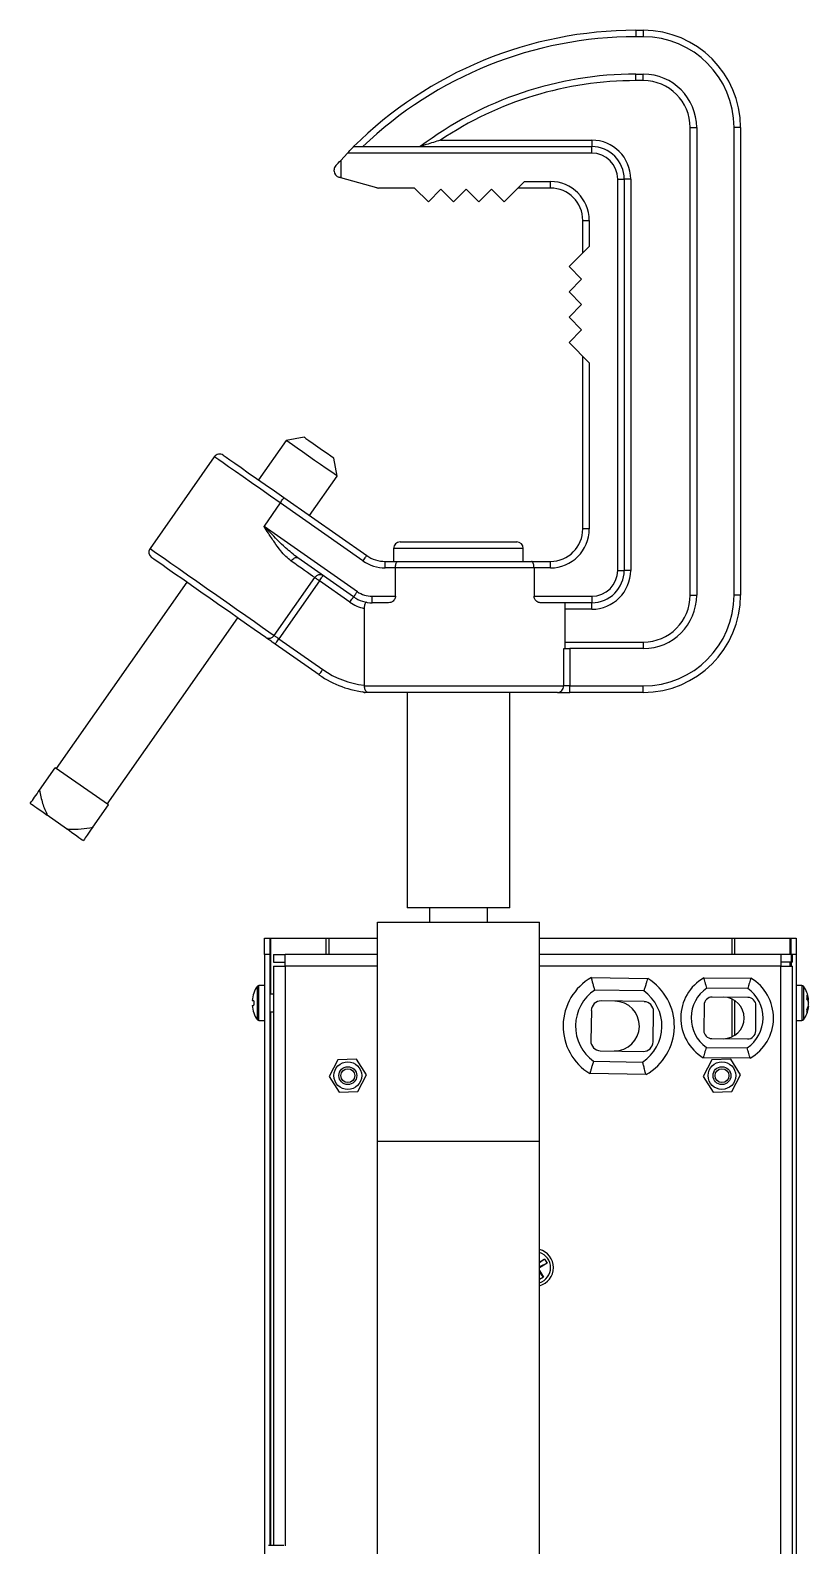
# Model space of a CAD drawing. Extents: x 7 to 135, y 3 to 97.
# Drawn here: x 96.6 to 102.6, y 46.58 to 58.26 of the extents above; entities that cross this region are included whole.
import ezdxf

# ---------------------------------------------------------------- set-up
doc = ezdxf.new("R2010")
doc.units = 0
doc.header["$MEASUREMENT"] = 0
doc.layers.add('OBJECT', color=7, linetype='CONTINUOUS')

msp = doc.modelspace()

# ---------------------------------------------------------------- linework, layer by layer
at = {"layer": 'OBJECT'}
for p, q in [((101.271, 58.262), (101.271, 58.212)), ((101.271, 58.262), (101.328, 58.262)), ((101.328, 58.212), (101.271, 58.212)), ((101.328, 58.262), (101.328, 58.212)), ((101.271, 57.924), (101.328, 57.924)), ((101.271, 57.874), (101.271, 57.924)), ((101.328, 57.874), (101.271, 57.874)), ((101.328, 57.874), (101.328, 57.924)), ((101.69, 57.512), (101.74, 57.512)), ((101.69, 53.907), (101.69, 57.512)), ((101.74, 57.512), (101.74, 53.907)), ((102.078, 57.512), (102.028, 57.512)), ((102.028, 53.907), (102.028, 57.512)), ((102.078, 57.512), (102.078, 53.907)), ((99.765, 57.415), (100.931, 57.415)), ((100.931, 57.415), (100.931, 57.365)), ((98.995, 57.259), (99.047, 57.315)), ((98.995, 57.259), (98.995, 57.125)), ((100.931, 57.315), (99.047, 57.315)), ((99.094, 57.365), (100.931, 57.365)), ((100.931, 57.315), (100.931, 57.365)), ((98.945, 57.177), (98.945, 57.186)), ((99.274, 57.048), (98.995, 57.125)), ((99.565, 57.046), (99.288, 57.046)), ((99.565, 57.046), (99.671, 56.94)), ((99.671, 56.94), (99.768, 57.037)), ((99.768, 57.037), (99.866, 56.94)), ((99.866, 56.94), (99.963, 57.037)), ((99.963, 57.037), (100.061, 56.94)), ((100.061, 56.94), (100.158, 57.037)), ((100.158, 57.037), (100.256, 56.94)), ((100.256, 56.94), (100.412, 57.096)), ((100.612, 57.046), (100.362, 57.046)), ((100.412, 57.096), (100.612, 57.096)), ((100.612, 57.046), (100.612, 57.096)), ((101.131, 57.115), (101.181, 57.115)), ((101.131, 54.098), (101.131, 57.115)), ((101.181, 57.115), (101.181, 54.098)), ((101.231, 57.115), (101.181, 57.115)), ((101.231, 57.115), (101.231, 54.098)), ((100.862, 56.546), (100.862, 56.796)), ((100.862, 56.796), (100.912, 56.796)), ((100.912, 56.796), (100.912, 56.596)), ((100.912, 56.596), (100.756, 56.44)), ((100.756, 56.44), (100.853, 56.342)), ((100.853, 56.342), (100.756, 56.245)), ((100.756, 56.245), (100.853, 56.147)), ((100.853, 56.147), (100.756, 56.05)), ((100.756, 56.05), (100.853, 55.952)), ((100.853, 55.952), (100.756, 55.855)), ((100.756, 55.855), (100.912, 55.699)), ((100.862, 54.417), (100.862, 55.749)), ((100.912, 55.699), (100.912, 54.417)), ((98.574, 55.1), (98.361, 54.796)), ((98.713, 55.125), (98.574, 55.1)), ((98.02, 54.974), (97.525, 54.266)), ((98.967, 54.825), (98.943, 54.964)), ((98.754, 54.521), (98.967, 54.825)), ((98.529, 54.618), (98.404, 54.438)), ((99.167, 54.171), (98.529, 54.618)), ((98.558, 54.659), (99.196, 54.212)), ((98.404, 54.438), (99.124, 53.934)), ((100.912, 54.417), (100.862, 54.417)), ((99.403, 54.267), (99.403, 54.167)), ((100.403, 54.267), (99.403, 54.267)), ((99.453, 54.317), (100.353, 54.317)), ((100.403, 54.167), (100.403, 54.267)), ((99.095, 53.893), (98.664, 54.195)), ((99.339, 54.117), (99.339, 54.167)), ((99.339, 54.167), (99.437, 54.167)), ((99.418, 54.117), (99.339, 54.117)), ((99.418, 53.898), (99.418, 54.117)), ((100.486, 54.117), (99.418, 54.117)), ((99.437, 54.167), (100.467, 54.167)), ((100.467, 54.167), (100.612, 54.167)), ((100.486, 54.117), (100.486, 53.898)), ((100.612, 54.117), (100.486, 54.117)), ((100.612, 54.117), (100.612, 54.167)), ((101.131, 54.098), (101.181, 54.098)), ((101.231, 54.098), (101.181, 54.098)), ((97.808, 54.007), (96.802, 52.57)), ((98.482, 53.596), (98.795, 54.042)), ((98.831, 54.017), (98.518, 53.571)), ((99.066, 53.852), (98.831, 54.017)), ((99.238, 53.898), (99.418, 53.898)), ((99.238, 53.848), (99.238, 53.898)), ((100.486, 53.898), (100.931, 53.898)), ((100.931, 53.898), (100.931, 53.848)), ((101.69, 53.907), (101.74, 53.907)), ((102.078, 53.907), (102.028, 53.907)), ((99.177, 53.804), (99.177, 53.212)), ((99.365, 53.848), (99.238, 53.848)), ((100.931, 53.848), (100.539, 53.848)), ((100.726, 53.495), (100.726, 53.848)), ((100.931, 53.798), (100.726, 53.798)), ((100.931, 53.798), (100.931, 53.848)), ((97.195, 52.295), (98.202, 53.731)), ((98.828, 53.293), (98.49, 53.53)), ((98.518, 53.571), (98.857, 53.334)), ((100.726, 53.545), (101.328, 53.545)), ((101.328, 53.545), (101.328, 53.495)), ((100.715, 53.207), (100.715, 53.495)), ((100.715, 53.495), (100.761, 53.495)), ((100.761, 53.495), (100.761, 53.207)), ((101.328, 53.495), (100.761, 53.495)), ((99.177, 53.212), (99.177, 53.207)), ((99.177, 53.207), (100.715, 53.207)), ((100.761, 53.207), (100.715, 53.207)), ((100.761, 53.157), (100.761, 53.207)), ((100.761, 53.207), (101.328, 53.207)), ((101.328, 53.157), (101.328, 53.207)), ((100.668, 53.157), (99.183, 53.157)), ((99.508, 53.157), (99.508, 51.497)), ((100.298, 51.497), (100.298, 53.157)), ((100.668, 53.157), (100.761, 53.157)), ((101.328, 53.157), (100.761, 53.157)), ((96.674, 52.404), (96.794, 52.576)), ((97.204, 52.289), (96.794, 52.576)), ((97.083, 52.117), (97.204, 52.289)), ((96.88, 52.106), (96.733, 52.21)), ((100.298, 51.497), (99.508, 51.497)), ((99.681, 51.497), (99.681, 51.385)), ((100.126, 51.385), (100.126, 51.497)), ((99.278, 49.697), (99.278, 51.385)), ((99.278, 51.385), (100.528, 51.385)), ((100.528, 49.697), (100.528, 51.385)), ((98.408, 51.262), (98.448, 51.262)), ((98.408, 51.137), (98.408, 51.262)), ((98.448, 51.262), (98.448, 51.137)), ((98.448, 51.262), (98.457, 51.262)), ((98.457, 51.262), (98.884, 51.262)), ((98.457, 50.831), (98.457, 51.262)), ((98.884, 51.262), (98.906, 51.262)), ((98.884, 51.137), (98.884, 51.262)), ((98.906, 51.262), (99.278, 51.262)), ((98.906, 51.137), (98.906, 51.262)), ((100.528, 51.262), (102.011, 51.262)), ((102.011, 51.262), (102.032, 51.262)), ((102.011, 51.262), (102.011, 51.137)), ((102.032, 51.262), (102.459, 51.262)), ((102.032, 51.262), (102.032, 51.137)), ((102.459, 51.262), (102.468, 51.262)), ((102.459, 51.262), (102.459, 51.137)), ((102.468, 51.262), (102.508, 51.262)), ((102.468, 51.137), (102.468, 51.262)), ((102.508, 51.262), (102.508, 51.137)), ((98.448, 51.137), (98.408, 51.137)), ((98.408, 51.137), (98.408, 46.176)), ((98.448, 51.137), (98.448, 46.578)), ((98.478, 51.137), (98.478, 51.077)), ((98.478, 51.137), (98.568, 51.137)), ((98.478, 51.077), (98.568, 51.077)), ((98.568, 51.047), (98.568, 51.137)), ((99.278, 51.137), (98.568, 51.137)), ((102.388, 51.137), (100.528, 51.137)), ((102.388, 51.137), (102.388, 51.047)), ((102.478, 51.137), (102.388, 51.137)), ((102.478, 51.077), (102.388, 51.077)), ((102.459, 51.077), (102.459, 51.047)), ((102.508, 51.137), (102.468, 51.137)), ((102.468, 51.137), (102.468, 51.047)), ((102.478, 51.077), (102.478, 51.137)), ((102.508, 51.137), (102.508, 44.839)), ((98.478, 51.047), (98.478, 46.578)), ((98.478, 51.047), (98.568, 51.047)), ((98.568, 51.047), (98.568, 46.576)), ((99.278, 51.047), (98.568, 51.047)), ((102.388, 51.047), (100.528, 51.047)), ((100.928, 50.958), (101.362, 50.951)), ((101.796, 50.957), (102.157, 50.954)), ((102.388, 51.047), (102.478, 51.047)), ((102.388, 44.842), (102.388, 51.047)), ((102.478, 44.84), (102.478, 51.047)), ((98.353, 50.633), (98.353, 50.891)), ((98.408, 50.897), (98.365, 50.897)), ((98.365, 50.627), (98.365, 50.897)), ((98.478, 50.831), (98.448, 50.831)), ((101.332, 50.855), (100.954, 50.861)), ((102.133, 50.874), (101.818, 50.877)), ((102.552, 50.897), (102.508, 50.897)), ((102.552, 50.897), (102.552, 50.627)), ((102.564, 50.891), (102.564, 50.633)), ((101.335, 50.773), (101.003, 50.778)), ((101.797, 50.746), (101.795, 50.55)), ((102.135, 50.805), (101.859, 50.808)), ((102.011, 50.793), (102.011, 50.501)), ((102.032, 50.782), (102.032, 50.512)), ((102.195, 50.547), (102.197, 50.743)), ((102.595, 50.786), (102.604, 50.788)), ((102.6, 50.737), (102.604, 50.736)), ((102.604, 50.766), (102.602, 50.766)), ((102.603, 50.762), (102.604, 50.766)), ((98.365, 50.627), (98.408, 50.627)), ((98.448, 50.693), (98.478, 50.693)), ((98.457, 46.578), (98.457, 50.693)), ((100.928, 50.705), (100.924, 50.47)), ((101.404, 50.462), (101.408, 50.697)), ((102.508, 50.627), (102.552, 50.627)), ((101.857, 50.488), (102.133, 50.485)), ((100.997, 50.394), (101.328, 50.389)), ((101.814, 50.42), (102.129, 50.417)), ((98.972, 50.324), (98.905, 50.196)), ((99.117, 50.33), (98.972, 50.324)), ((99.194, 50.208), (99.117, 50.33)), ((100.945, 50.313), (101.323, 50.307)), ((102.152, 50.337), (101.79, 50.34)), ((101.857, 50.324), (101.79, 50.196)), ((102.002, 50.33), (101.857, 50.324)), ((102.079, 50.208), (102.002, 50.33)), ((98.905, 50.196), (98.983, 50.074)), ((99.127, 50.08), (99.194, 50.208)), ((101.349, 50.21), (100.916, 50.218)), ((101.79, 50.196), (101.868, 50.074)), ((102.012, 50.08), (102.079, 50.208)), ((98.983, 50.074), (99.127, 50.08)), ((101.868, 50.074), (102.012, 50.08)), ((99.278, 49.697), (100.528, 49.697)), ((99.278, 40.724), (99.278, 49.697)), ((100.528, 40.724), (100.528, 49.697)), ((100.528, 48.766), (100.566, 48.788)), ((100.566, 48.788), (100.528, 48.76)), ((100.586, 48.756), (100.528, 48.721)), ((100.586, 48.756), (100.528, 48.729)), ((100.566, 48.788), (100.586, 48.756)), ((100.528, 48.699), (100.559, 48.648)), ((100.559, 48.648), (100.528, 48.688)), ((100.559, 48.648), (100.528, 48.63)), ((98.557, 46.578), (98.438, 46.578))]:
    msp.add_line(p, q, dxfattribs=at)
at = {"layer": 'OBJECT', "flags": 128}
for points in [[(98.958, 57.22), (98.966, 57.228), (98.975, 57.238), (98.984, 57.248), (98.995, 57.259)], [(99.047, 57.315), (99.057, 57.325), (99.065, 57.334), (99.073, 57.343), (99.081, 57.35), (99.086, 57.357), (99.091, 57.361), (99.093, 57.364), (99.094, 57.365)], [(98.995, 57.125), (98.99, 57.126), (98.986, 57.128), (98.981, 57.129)], [(98.967, 54.825), (98.962, 54.829), (98.945, 54.841), (98.918, 54.86), (98.882, 54.884), (98.84, 54.914), (98.794, 54.946), (98.747, 54.979), (98.701, 55.012), (98.659, 55.041), (98.624, 55.066), (98.597, 55.085), (98.58, 55.096), (98.574, 55.1)], [(98.713, 55.125), (98.715, 55.124), (98.727, 55.115), (98.75, 55.099), (98.782, 55.077), (98.819, 55.051), (98.856, 55.025), (98.891, 55.001), (98.919, 54.981), (98.936, 54.969), (98.943, 54.964)], [(98.529, 54.618), (98.453, 54.671), (98.379, 54.723), (98.308, 54.772), (98.243, 54.818), (98.183, 54.86), (98.131, 54.896), (98.089, 54.926), (98.056, 54.949), (98.033, 54.965), (98.022, 54.973), (98.02, 54.974)], [(98.09, 54.986), (98.096, 54.982), (98.113, 54.97), (98.141, 54.951), (98.179, 54.924), (98.227, 54.89), (98.283, 54.851), (98.346, 54.807), (98.413, 54.76), (98.485, 54.71), (98.558, 54.659)], [(98.529, 54.618), (98.535, 54.626), (98.54, 54.634), (98.545, 54.641), (98.549, 54.647), (98.553, 54.652), (98.556, 54.656), (98.557, 54.658), (98.558, 54.659)], [(97.525, 54.266), (97.526, 54.266), (97.536, 54.259), (97.557, 54.244), (97.59, 54.221), (97.633, 54.191), (97.685, 54.154), (97.746, 54.112), (97.813, 54.064), (97.886, 54.014), (97.961, 53.961), (98.039, 53.906), (98.116, 53.852), (98.192, 53.799), (98.264, 53.749), (98.33, 53.703), (98.389, 53.661), (98.441, 53.625), (98.482, 53.596)], [(98.418, 53.58), (98.377, 53.608), (98.328, 53.643), (98.27, 53.683), (98.206, 53.728), (98.137, 53.777), (98.064, 53.828), (97.99, 53.88), (97.916, 53.931), (97.844, 53.982), (97.777, 54.029), (97.715, 54.072), (97.661, 54.11), (97.615, 54.142), (97.579, 54.167), (97.554, 54.185), (97.54, 54.195), (97.537, 54.197)], [(98.613, 54.169), (98.619, 54.177), (98.626, 54.184), (98.633, 54.19), (98.64, 54.194), (98.647, 54.197), (98.653, 54.198), (98.659, 54.197), (98.664, 54.195)], [(98.795, 54.042), (98.778, 54.054), (98.76, 54.067), (98.739, 54.081), (98.717, 54.097), (98.693, 54.114), (98.668, 54.131), (98.641, 54.15), (98.613, 54.169)], [(99.167, 54.171), (99.173, 54.179), (99.178, 54.187), (99.183, 54.194), (99.187, 54.2), (99.191, 54.205), (99.193, 54.209), (99.195, 54.211), (99.196, 54.212)], [(98.831, 54.017), (98.826, 54.021), (98.82, 54.025), (98.815, 54.028), (98.81, 54.032), (98.805, 54.035), (98.801, 54.038), (98.798, 54.04), (98.795, 54.042)], [(98.831, 54.017), (98.837, 54.025), (98.842, 54.033), (98.847, 54.04), (98.851, 54.046), (98.855, 54.051), (98.858, 54.055), (98.859, 54.057), (98.86, 54.058)], [(99.066, 53.852), (99.072, 53.86), (99.077, 53.868), (99.082, 53.875), (99.087, 53.881), (99.09, 53.886), (99.093, 53.89), (99.095, 53.892), (99.095, 53.893)], [(99.095, 53.893), (99.096, 53.894), (99.097, 53.896), (99.1, 53.9), (99.103, 53.905), (99.108, 53.911), (99.113, 53.918), (99.118, 53.926), (99.124, 53.934)], [(98.49, 53.53), (98.479, 53.537), (98.468, 53.545), (98.458, 53.552), (98.448, 53.559), (98.439, 53.565), (98.43, 53.571), (98.423, 53.576), (98.418, 53.58)], [(98.482, 53.596), (98.485, 53.594), (98.489, 53.591), (98.493, 53.588), (98.497, 53.585), (98.502, 53.582), (98.508, 53.578), (98.513, 53.574), (98.518, 53.571)], [(98.49, 53.53), (98.49, 53.53), (98.492, 53.533), (98.495, 53.537), (98.498, 53.542), (98.503, 53.548), (98.508, 53.555), (98.513, 53.563), (98.518, 53.571)], [(98.828, 53.293), (98.829, 53.293), (98.83, 53.296), (98.833, 53.3), (98.837, 53.305), (98.841, 53.311), (98.846, 53.318), (98.851, 53.326), (98.857, 53.334)], [(96.602, 52.301), (96.611, 52.295), (96.623, 52.287), (96.637, 52.277), (96.653, 52.266), (96.671, 52.253), (96.69, 52.24), (96.711, 52.225), (96.733, 52.21)], [(96.88, 52.106), (96.903, 52.091), (96.923, 52.076), (96.943, 52.063), (96.961, 52.05), (96.977, 52.039), (96.991, 52.029), (97.002, 52.021), (97.012, 52.015)], [(98.325, 50.779), (98.323, 50.779), (98.321, 50.78), (98.319, 50.78), (98.317, 50.78), (98.316, 50.78), (98.314, 50.78), (98.313, 50.78), (98.313, 50.78)], [(98.313, 50.744), (98.313, 50.744), (98.314, 50.744), (98.316, 50.744), (98.317, 50.744), (98.319, 50.744), (98.321, 50.744), (98.323, 50.745), (98.325, 50.745)]]:
    msp.add_lwpolyline(points, dxfattribs=at)
at = {"layer": 'OBJECT'}
for centre, radius in [((99.05, 50.202), 0.107), ((99.05, 50.202), 0.069), ((99.05, 50.202), 0.0532), ((101.935, 50.202), 0.106), ((101.935, 50.202), 0.069), ((101.935, 50.202), 0.0533)]:
    msp.add_circle(centre, radius, dxfattribs=at)
for centre, radius, start, end in [((101.271, 55.173), 3.089, 90, 134.7928), ((101.271, 55.173), 3.039, 90, 133.8353), ((101.328, 57.512), 0.75, 0, 90), ((101.328, 57.512), 0.7, 0, 90), ((101.271, 55.173), 2.751, 90, 127.1709), ((101.271, 55.173), 2.701, 90, 123.8917), ((101.328, 57.512), 0.412, 0, 90), ((101.328, 57.512), 0.362, 0, 90), ((100.931, 57.115), 0.3, 0, 90), ((100.931, 57.115), 0.25, 0, 90), ((100.931, 57.115), 0.2, 0, 90), ((98.995, 57.186), 0.05, 136.8214, 180), ((98.995, 57.177), 0.05, 180, 254.528), ((99.288, 57.096), 0.05, 254.528, 270), ((100.612, 56.796), 0.3, 0, 90), ((100.612, 56.796), 0.25, 0, 90), ((98.061, 54.945), 0.05, 55, 145), ((100.612, 54.417), 0.3, 270, 0), ((100.612, 54.417), 0.25, 270, 0), ((97.566, 54.238), 0.05, 145, 235), ((99.453, 54.267), 0.05, 90, 180), ((100.353, 54.267), 0.05, 0, 90), ((99.339, 54.417), 0.3, 235, 270), ((99.339, 54.417), 0.25, 235, 270), ((100.931, 54.098), 0.2, 270, 0), ((100.931, 54.098), 0.25, 270, 0), ((100.931, 54.098), 0.3, 270, 0), ((98.835, 54.017), 0.0473, 58.806, 148.3585), ((99.238, 54.098), 0.25, 235, 270), ((99.238, 54.098), 0.2, 235, 270), ((101.328, 53.907), 0.75, 270, 0), ((101.328, 53.907), 0.7, 270, 0), ((101.328, 53.907), 0.412, 270, 0), ((101.328, 53.907), 0.362, 270, 0), ((99.238, 54.098), 0.3, 235, 258.1852), ((98.442, 53.621), 0.0473, 238.8069, 328.3576), ((99.258, 53.907), 0.75, 235, 265.3298), ((99.258, 53.907), 0.7, 235, 263.3221), ((100.666, 53.205), 0.0484, 272.1017, 1.9579), ((99.183, 53.207), 0.05, 241.4181, 270), ((101.139, 50.584), 0.429, 119.3787, 238.6747), ((101.139, 50.584), 0.429, 299.3787, 58.6747), ((101.974, 50.647), 0.357, 119.8718, 239.1677), ((101.974, 50.647), 0.358, 299.8718, 59.1677), ((98.534, 50.762), 0.222, 159.8783, 175.2551), ((98.532, 50.762), 0.221, 144.3318, 159.6689), ((98.208, 50.696), 0.184, 50.4702, 50.689), ((98.365, 50.882), 0.015, 90, 144.3318), ((101.139, 50.584), 0.333, 123.5977, 234.4557), ((101.139, 50.584), 0.333, 303.5977, 54.4557), ((101.974, 50.647), 0.277, 124.0908, 234.9487), ((101.974, 50.647), 0.278, 304.0908, 54.9487), ((102.552, 50.882), 0.015, 35.6682, 90), ((102.384, 50.762), 0.221, 7.9922, 35.6682), ((98.534, 50.762), 0.222, 184.7452, 200.1218), ((98.595, 50.762), 0.27, 176.3616, 183.6384), ((101.002, 50.704), 0.0744, 89.0267, 179.0267), ((101.106, 50.585), 0.192, 269.0267, 89.0267), ((101.333, 50.698), 0.0744, 359.0267, 89.0267), ((101.859, 50.746), 0.062, 89.5197, 179.5197), ((101.946, 50.647), 0.16, 269.5197, 89.5197), ((102.135, 50.743), 0.062, 359.5197, 89.5197), ((102.384, 50.762), 0.221, 324.3318, 352.0078), ((102.521, 50.776), 0.083, 8.3711, 33.3327), ((102.417, 50.807), 0.174, 355.4693, 4.5307), ((102.508, 50.744), 0.0962, 8.4809, 31.0853), ((102.449, 50.775), 0.155, 335.8152, 353.9366), ((102.462, 50.751), 0.142, 334.8111, 354.0181), ((102.495, 50.701), 0.0959, 353.8934, 6.1066), ((102.454, 50.75), 0.15, 5.9065, 14.1991), ((98.208, 50.828), 0.184, 309.311, 309.5298), ((98.532, 50.762), 0.221, 200.3311, 215.6682), ((98.365, 50.642), 0.015, 215.6682, 270), ((102.552, 50.642), 0.015, 270, 324.3318), ((101.857, 50.55), 0.062, 179.5197, 269.5197), ((102.133, 50.547), 0.062, 269.5197, 359.5197), ((100.998, 50.469), 0.0744, 179.0267, 269.0267), ((101.329, 50.463), 0.0744, 269.0267, 359.0267), ((100.492, 48.722), 0.144, 284.4263, 75.5737), ((100.492, 48.722), 0.122, 287.1625, 72.8375)]:
    msp.add_arc(centre, radius, start, end, dxfattribs=at)
for points, knots in [([(99.765, 57.415), (99.764, 57.415), (99.728, 57.404), (99.679, 57.388), (99.629, 57.372), (99.614, 57.367), (99.609, 57.365), (99.609, 57.365), (99.609, 57.365)], [0, 0, 0, 0, 0.0020906, 0.6379601, 0.8496333, 0.9232195, 0.965789, 1, 1, 1, 1]), ([(98.613, 54.169), (98.599, 54.181), (98.571, 54.204), (98.528, 54.254), (98.484, 54.314), (98.442, 54.378), (98.415, 54.42), (98.404, 54.438), (98.404, 54.438)], [0, 0, 0, 0, 0.175047, 0.350567, 0.586931, 0.823546, 0.99725, 1, 1, 1, 1]), ([(98.664, 54.195), (98.632, 54.22), (98.557, 54.28), (98.474, 54.366), (98.419, 54.423), (98.404, 54.438), (98.404, 54.438)], [0, 0, 0, 0, 0.345057, 0.821452, 0.997145, 1, 1, 1, 1]), ([(99.418, 54.117), (99.418, 54.122), (99.418, 54.133), (99.421, 54.147), (99.425, 54.159), (99.431, 54.166), (99.435, 54.167), (99.437, 54.167), (99.437, 54.167)], [0, 0, 0, 0, 0.197771, 0.395372, 0.598087, 0.812874, 0.995764, 1, 1, 1, 1]), ([(100.486, 54.117), (100.485, 54.122), (100.485, 54.133), (100.482, 54.147), (100.478, 54.159), (100.472, 54.166), (100.469, 54.167), (100.467, 54.167), (100.467, 54.167)], [0, 0, 0, 0, 0.197771, 0.395373, 0.598087, 0.812874, 0.995765, 1, 1, 1, 1]), ([(99.418, 53.898), (99.417, 53.894), (99.417, 53.885), (99.41, 53.872), (99.399, 53.859), (99.382, 53.85), (99.37, 53.849), (99.365, 53.848)], [0, 0, 0, 0, 0.1325323, 0.2642331, 0.4629244, 0.7502071, 1, 1, 1, 1]), ([(100.539, 53.848), (100.531, 53.849), (100.517, 53.851), (100.501, 53.863), (100.491, 53.875), (100.486, 53.887), (100.486, 53.895), (100.486, 53.898)], [0, 0, 0, 0, 0.339642, 0.594763, 0.767039, 0.899945, 1, 1, 1, 1]), ([(99.196, 53.852), (99.194, 53.851), (99.189, 53.851), (99.183, 53.843), (99.179, 53.831), (99.177, 53.817), (99.177, 53.808), (99.177, 53.804)], [0, 0, 0, 0, 0.227851, 0.456639, 0.663309, 0.855986, 1, 1, 1, 1]), ([(99.177, 53.207), (99.177, 53.202), (99.177, 53.192), (99.182, 53.179), (99.188, 53.168), (99.195, 53.162), (99.198, 53.16), (99.198, 53.159), (99.198, 53.159), (99.197, 53.159)], [0, 0, 0, 0, 0.192196, 0.383634, 0.593589, 0.841852, 0.910652, 0.965665, 1, 1, 1, 1]), ([(96.602, 52.301), (96.612, 52.316), (96.633, 52.345), (96.66, 52.385), (96.674, 52.404)], [0, 0, 0, 0, 0.515407, 1, 1, 1, 1]), ([(96.674, 52.404), (96.68, 52.369), (96.692, 52.302), (96.72, 52.24), (96.733, 52.21)], [0, 0, 0, 0, 0.519495, 1, 1, 1, 1]), ([(96.88, 52.106), (96.888, 52.105), (96.926, 52.1), (96.994, 52.103), (97.054, 52.112), (97.083, 52.117)], [0, 0, 0, 0, 0.116886, 0.553886, 1, 1, 1, 1]), ([(97.083, 52.117), (97.069, 52.096), (97.041, 52.057), (97.021, 52.028), (97.012, 52.015)], [0, 0, 0, 0, 0.538104, 1, 1, 1, 1]), ([(100.954, 50.861), (100.954, 50.862), (100.952, 50.87), (100.947, 50.889), (100.939, 50.916), (100.933, 50.939), (100.929, 50.955), (100.928, 50.957), (100.928, 50.958)], [0, 0, 0, 0, 0.003684, 0.169177, 0.383479, 0.590872, 0.795385, 1, 1, 1, 1]), ([(101.362, 50.951), (101.361, 50.95), (101.361, 50.948), (101.356, 50.932), (101.349, 50.909), (101.341, 50.882), (101.335, 50.863), (101.332, 50.855), (101.332, 50.855)], [0, 0, 0, 0, 0.204615, 0.409131, 0.616521, 0.830819, 0.996317, 1, 1, 1, 1]), ([(101.818, 50.877), (101.818, 50.877), (101.816, 50.884), (101.811, 50.899), (101.805, 50.922), (101.8, 50.941), (101.796, 50.954), (101.796, 50.956), (101.796, 50.957)], [0, 0, 0, 0, 0.0036841, 0.1691808, 0.383477, 0.5908705, 0.795385, 1, 1, 1, 1]), ([(102.157, 50.954), (102.157, 50.953), (102.156, 50.951), (102.152, 50.938), (102.147, 50.919), (102.14, 50.897), (102.135, 50.881), (102.133, 50.874), (102.133, 50.874)], [0, 0, 0, 0, 0.204613, 0.409127, 0.616522, 0.830817, 0.996316, 1, 1, 1, 1]), ([(101.814, 50.42), (101.814, 50.419), (101.812, 50.413), (101.807, 50.397), (101.8, 50.375), (101.795, 50.355), (101.791, 50.342), (101.791, 50.341), (101.79, 50.34)], [0, 0, 0, 0, 0.003688, 0.169179, 0.383482, 0.590873, 0.795385, 1, 1, 1, 1]), ([(102.152, 50.337), (102.151, 50.338), (102.151, 50.339), (102.148, 50.352), (102.142, 50.372), (102.136, 50.394), (102.131, 50.41), (102.129, 50.417), (102.129, 50.417)], [0, 0, 0, 0, 0.204615, 0.409128, 0.616517, 0.830816, 0.996312, 1, 1, 1, 1]), ([(100.945, 50.313), (100.945, 50.313), (100.942, 50.305), (100.936, 50.286), (100.928, 50.259), (100.921, 50.236), (100.917, 50.221), (100.916, 50.219), (100.916, 50.218)], [0, 0, 0, 0, 0.0036902, 0.1691836, 0.3834837, 0.5908734, 0.7953864, 1, 1, 1, 1]), ([(101.349, 50.21), (101.349, 50.211), (101.348, 50.213), (101.344, 50.229), (101.338, 50.252), (101.331, 50.279), (101.325, 50.298), (101.323, 50.307), (101.323, 50.307)], [0, 0, 0, 0, 0.2046143, 0.4091281, 0.6165175, 0.8308195, 0.9963127, 1, 1, 1, 1])]:
    msp.add_open_spline(points, degree=3, knots=knots, dxfattribs=at)

doc.saveas('drawing.dxf')
